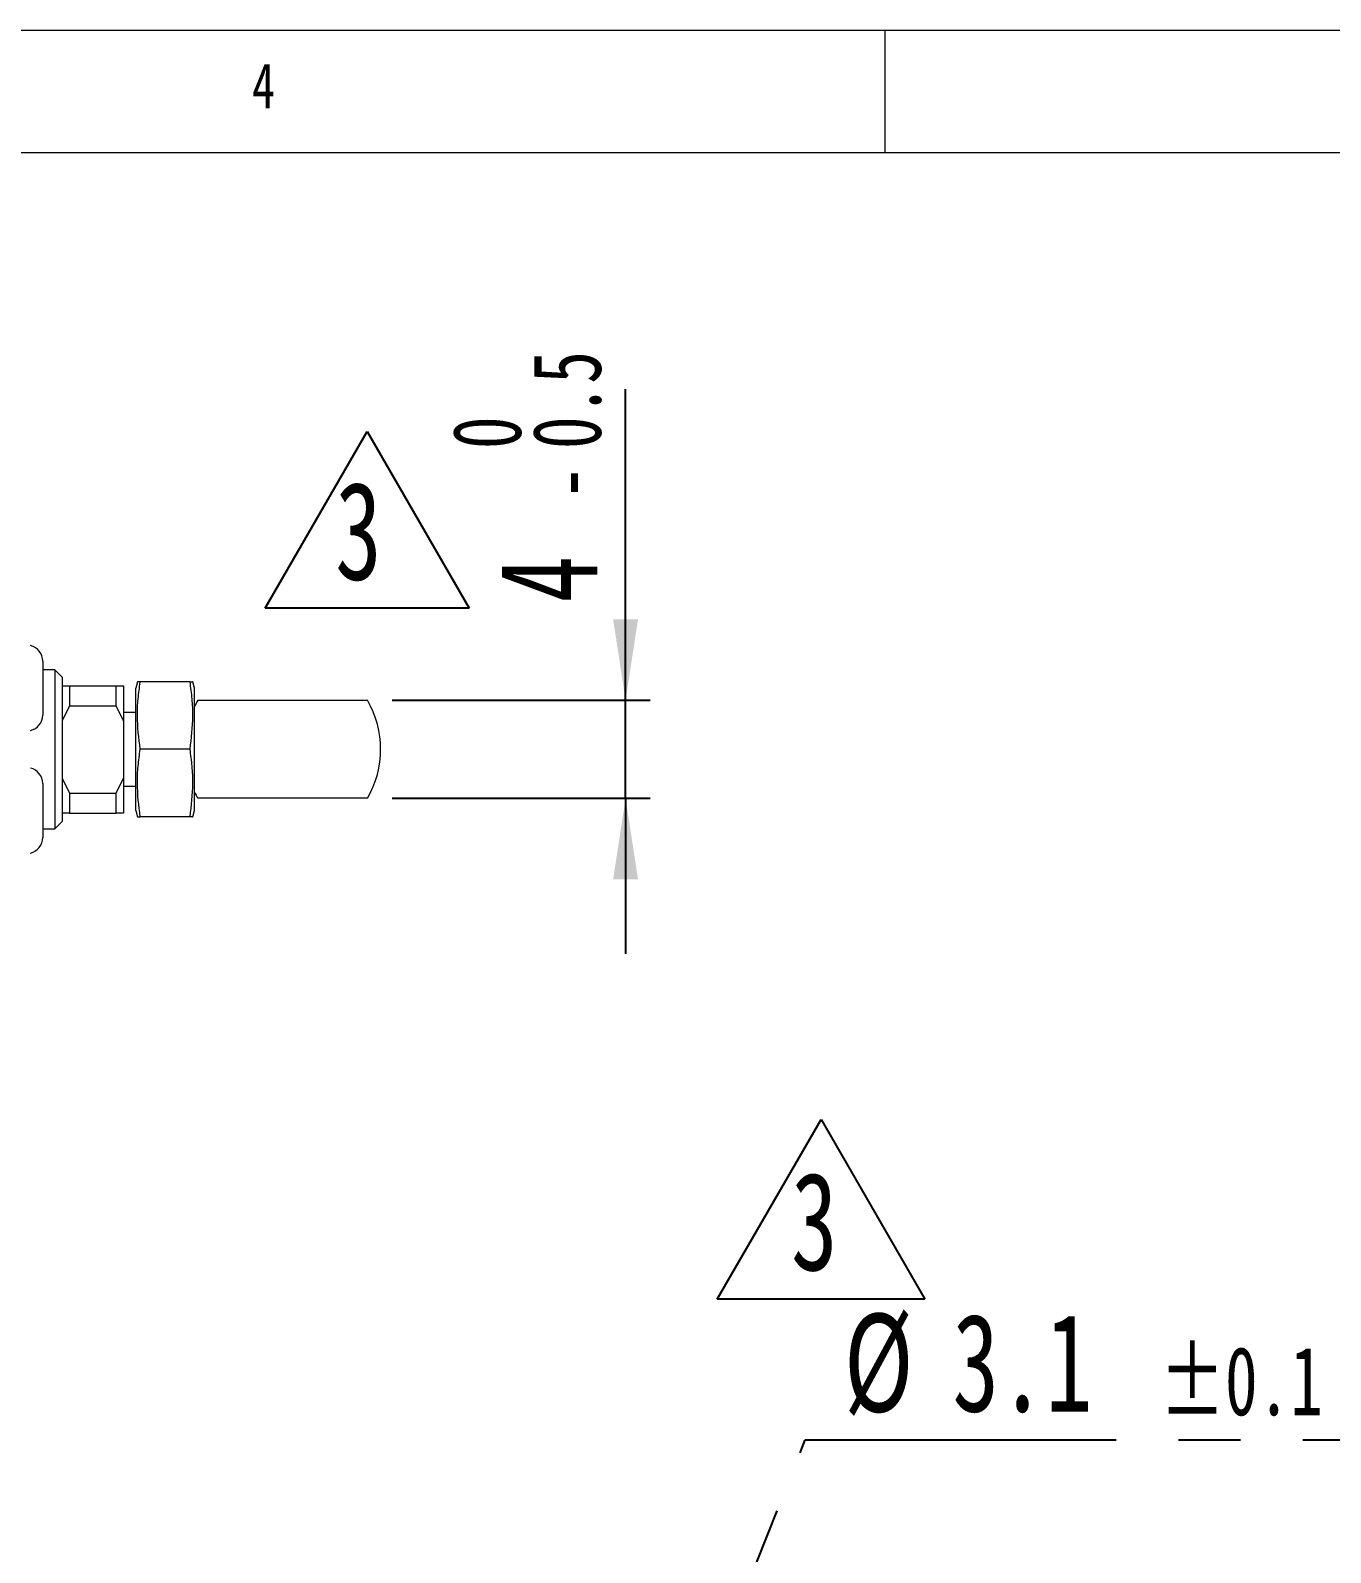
# Paper-space layout '시트2-ENG' of a CAD drawing. Header units: millimetres. Extents: x 5 to 415, y 5 to 292.
# Drawn here: x 175.1 to 228.2, y 229.9 to 292 of the extents above; entities that cross this region are included whole.
import ezdxf

# ---------------------------------------------------------------- set-up
doc = ezdxf.new("R2010")
doc.units = ezdxf.units.MM
doc.linetypes.add('CENTERX2', pattern=[20.32, 12.7, -2.54, 2.54, -2.54])
doc.layers.add('CENTER_LINE', color=7, linetype='CENTERX2')
doc.styles.add('SLDTEXTSTYLE0', font='TXT', dxfattribs={"width": 0.7})
doc.styles.add('SLDTEXTSTYLE3', font='TXT', dxfattribs={"width": 0.75})
doc.dimstyles.new('SLDDIMSTYLE2', dxfattribs={"dimtxt": 4, "dimasz": 3.302, "dimexe": 0, "dimexo": 0.0625, "dimgap": 1, "dimtad": 0, "dimtih": 1, "dimtoh": 1, "dimrnd": 1e-09, "dimzin": 12, "dimdsep": 46, "dimtxsty": 'SLDTEXTSTYLE0', "dimsah": 1, "dimcen": 0, "dimadec": 0, "dimazin": 3, "dimtol": 1, "dimtp": 0.1, "dimtm": 0.1, "dimtfac": 1, "dimtmove": 0, "dimatfit": 3, "dimfxl": 1, "dimfrac": 2, "dimtolj": 1, "dimarcsym": 0})
doc.dimstyles.new('SLDDIMSTYLE8', dxfattribs={"dimtxt": 4, "dimasz": 3.302, "dimexe": 0, "dimexo": 0.0625, "dimgap": 1, "dimtad": 1, "dimrnd": 1e-09, "dimzin": 12, "dimdsep": 46, "dimtxsty": 'SLDTEXTSTYLE0', "dimsah": 1, "dimcen": 0.09, "dimadec": 0, "dimazin": 3, "dimtol": 1, "dimtm": 0.5, "dimtfac": 1, "dimtmove": 0, "dimatfit": 0, "dimfxl": 1, "dimfrac": 2, "dimtolj": 1, "dimarcsym": 0})

# ---------------------------------------------------------------- blocks, each defined once
blk = doc.blocks.new('SW_NOTE_0_11')
at = {"layer": 'CENTER_LINE', "color": 0}
for p, q in [((-3.009, -0.022), (1.225, 7.311)), ((1.225, 7.311), (5.459, -0.022)), ((5.459, -0.022), (-3.009, -0.022))]:
    blk.add_line(p, q, dxfattribs=at)
at = {"layer": 'CENTER_LINE', "color": 0, "insert": (0, 5.156), "char_height": 4, "attachment_point": 1, "style": 'SLDTEXTSTYLE0'}
blk.add_mtext('3', dxfattribs=at)
blk = doc.blocks.new('_D_39')
at = {"layer": 'CENTER_LINE'}
for p, q in [((185.991, 181.981), (206.751, 234.47)), ((206.751, 234.47), (242.773, 234.47)), ((184.851, 179.098), (185.991, 181.981)), ((184.851, 179.098), (182.515, 173.193))]:
    blk.add_line(p, q, dxfattribs=at)
for points in [[(185.991, 181.981), (187.678, 184.865), (186.733, 185.238)], [(184.851, 179.098), (183.164, 176.214), (184.109, 175.841)]]:
    blk.add_solid(points, dxfattribs=at)
at = {"layer": 'CENTER_LINE', "attachment_point": 1, "style": 'SLDTEXTSTYLE0'}
for s, insert, char_height in [('%%c', (208.339, 239.626), 4), ('3.1', (212.767, 239.626), 4), ('HOLE', (230.284, 239.626), 4), ('±0.1', (221.228, 238.278), 2.8)]:
    blk.add_mtext(s, dxfattribs=dict(at, insert=insert, char_height=char_height))
blk = doc.blocks.new('_D_46')
at = {"layer": 'CENTER_LINE'}
for p, q in [((199.421, 264.659), (199.421, 279.753)), ((189.885, 264.659), (200.421, 264.659)), ((199.421, 260.659), (199.421, 264.659)), ((189.885, 260.659), (200.421, 260.659)), ((199.421, 260.659), (199.421, 254.309))]:
    blk.add_line(p, q, dxfattribs=at)
for points in [[(199.421, 264.659), (199.929, 267.961), (198.913, 267.961)], [(199.421, 260.659), (198.913, 257.357), (199.929, 257.357)]]:
    blk.add_solid(points, dxfattribs=at)
at = {"layer": 'CENTER_LINE', "attachment_point": 1, "rotation": 90, "style": 'SLDTEXTSTYLE0'}
for s, insert, char_height in [('0.5', (195.613, 274.915), 2.8), ('0', (192.35, 274.915), 2.8), ('-', (195.613, 272.877), 2.8), ('4', (194.265, 268.649), 4)]:
    blk.add_mtext(s, dxfattribs=dict(at, insert=insert, char_height=char_height))
blk = doc.blocks.new('SW_NOTE_0_18')
at = {"layer": 'CENTER_LINE', "color": 0}
for p, q in [((-2.861, -0.007), (1.306, 7.209)), ((1.306, 7.209), (5.472, -0.007)), ((5.472, -0.007), (-2.861, -0.007))]:
    blk.add_line(p, q, dxfattribs=at)
at = {"layer": 'CENTER_LINE', "color": 0, "insert": (0, 5.156), "char_height": 4, "attachment_point": 1, "style": 'SLDTEXTSTYLE0'}
blk.add_mtext('3', dxfattribs=at)

psp = doc.layouts.new('시트2-ENG')

# ---------------------------------------------------------------- linework, layer by layer
at = {"color": 7, "linetype": 'Continuous', "lineweight": 18}
for p, q in [((415, 292), (5, 292)), ((210, 292), (210, 287)), ((410.25, 287), (10, 287)), ((175.621, 266.259), (175.621, 264.059)), ((176.121, 265.899), (175.621, 265.899)), ((176.421, 265.599), (176.121, 265.899)), ((176.121, 265.899), (176.121, 261.016)), ((176.421, 265.599), (176.421, 261.169)), ((179.488, 265.409), (179.421, 265.159)), ((181.64, 265.409), (179.602, 265.409)), ((181.821, 265.159), (181.754, 265.409)), ((176.421, 265.253), (176.722, 265.253)), ((176.722, 265.253), (176.722, 264.432)), ((176.722, 265.253), (178.621, 265.253)), ((178.621, 264.432), (178.621, 265.253)), ((178.621, 265.253), (178.921, 265.253)), ((178.921, 265.253), (178.921, 263.821)), ((179.421, 260.159), (179.421, 265.159)), ((181.821, 260.159), (181.821, 265.159)), ((181.957, 264.659), (188.885, 264.659)), ((176.722, 264.432), (176.421, 263.819)), ((176.722, 264.432), (178.621, 264.432)), ((178.921, 263.821), (178.621, 264.432)), ((179.421, 264.159), (178.921, 264.159)), ((178.921, 263.821), (178.921, 261.486)), ((181.64, 262.659), (179.602, 262.659)), ((175.621, 261.259), (175.621, 259.059)), ((176.121, 261.016), (176.121, 259.419)), ((176.421, 261.486), (176.721, 260.875)), ((176.421, 261.169), (176.421, 259.719)), ((178.621, 260.875), (178.921, 261.486)), ((178.921, 261.486), (178.921, 260.053)), ((178.921, 261.159), (179.421, 261.159)), ((176.721, 260.875), (178.621, 260.875)), ((176.721, 260.875), (176.721, 260.053)), ((178.621, 260.053), (178.621, 260.875)), ((188.885, 260.659), (181.957, 260.659)), ((176.121, 259.419), (176.421, 259.719)), ((176.721, 260.053), (176.421, 260.053)), ((176.721, 260.053), (178.621, 260.053)), ((178.921, 260.053), (178.621, 260.053)), ((179.421, 260.159), (179.488, 259.909)), ((181.64, 259.909), (179.602, 259.909)), ((181.754, 259.909), (181.821, 260.159)), ((175.621, 259.419), (176.121, 259.419))]:
    psp.add_line(p, q, dxfattribs=at)
for centre, radius, start, end in [((174.971, 266.259), 0.65, 0, 76.65764), ((185.421, 262.659), 4, 150, 154.15807), ((185.421, 262.659), 4, 330, 30), ((174.971, 264.059), 0.65, 283.34236, 0), ((174.971, 261.259), 0.65, 0, 76.65764), ((185.421, 262.659), 4, 205.84193, 210), ((174.971, 259.059), 0.65, 283.34236, 0)]:
    psp.add_arc(centre, radius, start, end, dxfattribs=at)
for points, knots in [([(179.602, 265.409), (179.539, 265.409), (179.467, 265.409), (179.496, 265.409), (179.5, 265.409)], [0, 0, 0, 0, 0.866835, 1, 1, 1, 1]), ([(179.602, 262.659), (179.547, 263.113), (179.464, 263.797), (179.508, 264.718), (179.571, 265.179), (179.602, 265.409)], [0, 0, 0, 0, 0.4950743, 0.7474935, 1, 1, 1, 1]), ([(181.64, 262.659), (181.695, 263.113), (181.778, 263.797), (181.734, 264.718), (181.671, 265.179), (181.64, 265.409)], [0, 0, 0, 0, 0.495074, 0.747494, 1, 1, 1, 1]), ([(181.64, 265.409), (181.702, 265.409), (181.774, 265.409), (181.746, 265.409), (181.742, 265.409)], [0, 0, 0, 0, 0.866835, 1, 1, 1, 1]), ([(179.602, 259.909), (179.547, 260.363), (179.464, 261.047), (179.508, 261.968), (179.571, 262.429), (179.602, 262.659)], [0, 0, 0, 0, 0.495074, 0.747494, 1, 1, 1, 1]), ([(181.64, 259.909), (181.695, 260.363), (181.778, 261.047), (181.734, 261.968), (181.671, 262.429), (181.64, 262.659)], [0, 0, 0, 0, 0.495074, 0.747494, 1, 1, 1, 1]), ([(179.499, 259.909), (179.495, 259.909), (179.467, 259.909), (179.539, 259.909), (179.602, 259.909)], [0, 0, 0, 0, 0.1199356, 1, 1, 1, 1]), ([(181.743, 259.909), (181.747, 259.909), (181.775, 259.909), (181.703, 259.909), (181.64, 259.909)], [0, 0, 0, 0, 0.119936, 1, 1, 1, 1])]:
    psp.add_open_spline(points, degree=3, knots=knots, dxfattribs=at)

# ---------------------------------------------------------------- block references
at = {"layer": 'CENTER_LINE'}
for name, p in [('SW_NOTE_0_18', (187.564, 268.422)), ('SW_NOTE_0_11', (206.176, 240.238))]:
    psp.add_blockref(name, p, dxfattribs=at)

# ---------------------------------------------------------------- texts
at = {"color": 7, "linetype": 'Continuous', "lineweight": 0, "insert": (184.167, 290.668), "char_height": 1.852, "attachment_point": 1, "style": 'SLDTEXTSTYLE3'}
psp.add_mtext('4', dxfattribs=at)

# ---------------------------------------------------------------- dimensions: what is measured, and where the dimension line sits
at = {"layer": 'CENTER_LINE'}
dim = psp.add_linear_dim(base=(199.421, 264.659), p1=(188.885, 260.659), p2=(188.885, 264.659), angle=90, dimstyle='SLDDIMSTYLE8', dxfattribs=at)
dim.commit()
dim.dimension.update_dxf_attribs({"geometry": '_D_46', "text_midpoint": (199.421, 274.201), "dimtype": 160})
dim = psp.add_diameter_dim_2p(p1=(185.991, 181.981), p2=(184.851, 179.098), text='<> HOLE', dimstyle='SLDDIMSTYLE2', dxfattribs=at)
dim.commit()
dim.dimension.update_dxf_attribs({"geometry": '_D_39', "text_midpoint": (225.556, 237.301), "dimtype": 163})

doc.saveas('drawing.dxf')
